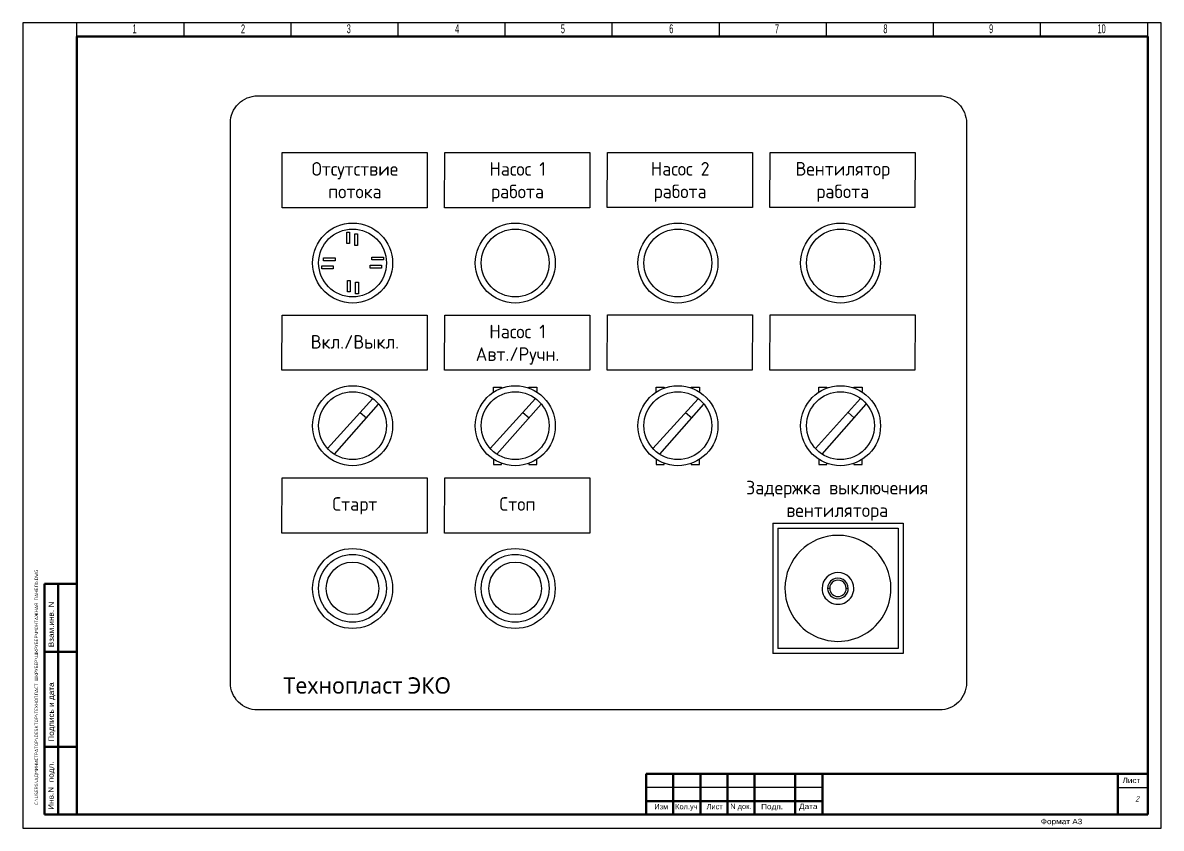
# Model space of a CAD drawing. Extents: x -20 to 1437, y -5898 to 436.
# Drawn here: x -20 to 400, y -5 to 292 of the extents above; entities that cross this region are included whole.
import ezdxf
from ezdxf.enums import TextEntityAlignment as Align

# ---------------------------------------------------------------- set-up
doc = ezdxf.new("R2010")
doc.units = 0
doc.linetypes.add('Caddy_Solid', pattern=[0])
for name, color, linetype in [('100', 7, 'Continuous'), ('HIDDEN', 7, 'Continuous'), ('layer 1', 7, 'Continuous'), ('SYMS', 7, 'Continuous'), ('THICK', 7, 'Continuous'), ('TITLE', 7, 'Continuous')]:
    doc.layers.add(name, color=color, linetype=linetype)
doc.styles.add('Caddy_Vectorfont1n', font='arial.ttf', dxfattribs={"width": 1.1})
doc.styles.add('Caddy_Vectorfont1p', font='arial.ttf', dxfattribs={"width": 0.9})
doc.styles.add('ITALIC', font='ITALIC')
doc.styles.add('SIMPLEX', font='simplex')

# ---------------------------------------------------------------- blocks, each defined once
blk = doc.blocks.new('wd_tb')
at = {"layer": 'TITLE', "color": 1, "style": 'ITALIC'}
for tag, p in [('DWG#', (377.5, 6.5)), ('TITLE#1', (133.27, -3.8)), ('TITLE#2', (163.84, -3.8)), ('TITLE#3', (197.71, -3.8))]:
    blk.add_attdef(tag, text='', height=2, dxfattribs=at).set_placement(p, align=Align.CENTER)
at = {"layer": 'TITLE', "color": 1, "style": 'SIMPLEX'}
blk.add_attdef('CAD#', (-14.33, 3.62), '', height=1.25, rotation=90, dxfattribs=at)
at = {"layer": 'TITLE', "color": 1}
for tag, p, height, style in [('JOB#', (277.8, 5.56), 2, 'ITALIC'), ('ENGINEER', (9.37, -2.98), 1.25, 'ITALIC'), ('CHKDBY', (40.35, -2.98), 1.25, 'ITALIC'), ('DRAWNBY', (70.5, -3.39), 1.25, 'ITALIC'), ('DATE', (98.17, -3.8), 1.25, 'SIMPLEX'), ('SHTS', (385.36, -3.42), 2, 'ITALIC')]:
    blk.add_attdef(tag, p, '', height=height, dxfattribs=dict(at, style=style))
at = {"layer": 'TITLE', "color": 1, "style": 'ITALIC'}
blk.add_attdef('SH#', text='', height=2, dxfattribs=at).set_placement((391.86, 4.83), align=Align.RIGHT)
at = {"layer": 'TITLE', "color": 7, "flags": 9}
blk.add_attdef('WD_TB', (-0.02, 0.56), '', height=1.57, dxfattribs=at)
at = {"layer": 'TITLE', "color": 1, "style": 'ITALIC', "flags": 3}
blk.add_attdef('TITLE#4', text='', height=2, dxfattribs=at).set_placement((230.75, -4.22), align=Align.CENTER)
blk = doc.blocks.new('*U54')
at = {"layer": 'SYMS'}
for points in [[(3.76, 5.26), (4.79, 5.26), (4.79, 1.01), (3.76, 1.01)], [(-4.79, -5.26), (-4.79, -4.23), (-0.54, -4.23), (-0.54, -5.26)]]:
    blk.add_lwpolyline(points, close=True, dxfattribs=at)
blk = doc.blocks.new('*U55')
at = {"layer": 'SYMS', "color": 0, "linetype": 'ByBlock', "lineweight": -2, "transparency": 16777216}
blk.add_blockref('*U54', (1204.55, 242.6), dxfattribs=at)
for p, rotation in [((1216.56, 242.4), 270.0000000000001), ((1204.35, 230.59), 89.99999999999999), ((1216.36, 230.39), 180)]:
    blk.add_blockref('*U54', p, dxfattribs=dict(at, rotation=rotation))

msp = doc.modelspace()

# ---------------------------------------------------------------- linework, layer by layer
at = {"linetype": 'Caddy_Solid', "lineweight": 25}
for p, q in [((0, 287), (0, 292)), ((39.5, 287), (39.5, 292)), ((79, 287), (79, 292)), ((118.5, 287), (118.5, 292)), ((158, 287), (158, 292)), ((197.5, 287), (197.5, 292)), ((237, 287), (237, 292)), ((276.5, 287), (276.5, 292)), ((316, 287), (316, 292)), ((355.5, 287), (355.5, 292)), ((395, 287), (395, 292))]:
    msp.add_line(p, q, dxfattribs=at)
at = {"lineweight": 30}
for centre in [(101.688, 203.396), (161.688, 203.396), (221.688, 203.396), (281.688, 203.396), (101.688, 143.396), (161.688, 143.396), (221.688, 143.396), (281.688, 143.396), (101.668, 83.396), (161.668, 83.396)]:
    msp.add_circle(centre, 14.75, dxfattribs=at)
at = {"layer": '100', "linetype": 'Caddy_Solid', "lineweight": 50}
for p, q in [((0, 286.939), (395, 286.939)), ((0, 286.939), (0, 0)), ((395, 286.939), (395, 0)), ((-12, 0.06), (-12, 85.06)), ((-12, 85.06), (0, 85.06)), ((-7, 85.06), (-7, 0.06)), ((-12, 60), (0, 60)), ((-12, 25.06), (0, 25.06)), ((210, 15), (395, 15)), ((210, 0), (210, 15)), ((220, 0), (220, 15)), ((230, 0), (230, 15)), ((240, 0), (240, 15)), ((250, 0), (250, 15)), ((265, 0), (265, 15)), ((275, 0), (275, 15)), ((384, 0), (384, 15)), ((210, 5), (275, 5)), ((395, 0), (-12, 0))]:
    msp.add_line(p, q, dxfattribs=at)
at = {"layer": '100', "linetype": 'Caddy_Solid', "lineweight": 25}
for p, q in [((275, 10), (210, 10)), ((384, 10), (395, 10))]:
    msp.add_line(p, q, dxfattribs=at)
at = {"layer": 'HIDDEN'}
for p, q in [((256.736, 107.442), (256.736, 107.442)), ((258.514, 105.664), (302.964, 105.664)), ((258.514, 105.664), (258.514, 105.664)), ((258.514, 105.664), (258.514, 61.214)), ((258.539, 105.638), (258.539, 105.638)), ((258.539, 105.638), (258.539, 61.239)), ((258.539, 105.638), (302.938, 105.638)), ((302.938, 105.638), (302.938, 105.638)), ((302.938, 105.638), (302.938, 61.239)), ((302.964, 105.664), (302.964, 105.664)), ((302.964, 105.664), (302.964, 61.214)), ((304.742, 107.442), (304.742, 107.442)), ((261.181, 83.439), (261.181, 83.439)), ((274.871, 83.439), (274.871, 83.439)), ((277.691, 83.439), (276.929, 83.439)), ((276.929, 83.439), (276.929, 83.439)), ((284.549, 83.439), (283.787, 83.439)), ((284.549, 83.439), (284.549, 83.439)), ((286.606, 83.439), (286.606, 83.439)), ((300.297, 83.439), (300.297, 83.439)), ((256.736, 59.436), (256.736, 59.436)), ((302.964, 61.214), (258.514, 61.214)), ((258.514, 61.214), (258.514, 61.214)), ((258.539, 61.239), (258.539, 61.239)), ((302.938, 61.239), (258.539, 61.239)), ((302.938, 61.239), (302.938, 61.239)), ((302.964, 61.214), (302.964, 61.214)), ((304.742, 59.436), (304.742, 59.436))]:
    msp.add_line(p, q, dxfattribs=at)
for radius, start, end in [(3.81, 0, 180.00002), (3.048, 0, 180.00002), (3.81, 180.00002, 0), (3.048, 180.00002, 0)]:
    msp.add_arc((280.739, 83.439), radius, start, end, dxfattribs=at)
at = {"layer": 'layer 1', "lineweight": 30}
for points, knots in [([(101.667, 190.926), (108.577, 190.926), (114.18, 196.529), (114.18, 203.439), (114.18, 203.439), (114.18, 210.348), (108.577, 215.951), (101.667, 215.951), (101.667, 215.951), (94.758, 215.951), (89.156, 210.348), (89.156, 203.439), (89.156, 203.439), (89.156, 196.529), (94.758, 190.926), (101.667, 190.926), (101.667, 190.926), (101.667, 190.926), (101.667, 190.926), (101.667, 190.926)], [0, 0, 0, 0, 0.2, 0.2, 0.2, 0.2, 0.4, 0.4, 0.4, 0.4, 0.6, 0.6, 0.6, 0.6, 0.8, 0.8, 0.8, 0.8, 1, 1, 1, 1]), ([(161.667, 190.926), (168.577, 190.926), (174.18, 196.529), (174.18, 203.439), (174.18, 203.439), (174.18, 210.348), (168.577, 215.951), (161.667, 215.951), (161.667, 215.951), (154.758, 215.951), (149.156, 210.348), (149.156, 203.439), (149.156, 203.439), (149.156, 196.529), (154.758, 190.926), (161.667, 190.926), (161.667, 190.926), (161.667, 190.926), (161.667, 190.926), (161.667, 190.926)], [0, 0, 0, 0, 0.2, 0.2, 0.2, 0.2, 0.4, 0.4, 0.4, 0.4, 0.6, 0.6, 0.6, 0.6, 0.8, 0.8, 0.8, 0.8, 1, 1, 1, 1]), ([(221.667, 190.926), (228.577, 190.926), (234.18, 196.529), (234.18, 203.439), (234.18, 203.439), (234.18, 210.348), (228.577, 215.951), (221.667, 215.951), (221.667, 215.951), (214.758, 215.951), (209.156, 210.348), (209.156, 203.439), (209.156, 203.439), (209.156, 196.529), (214.758, 190.926), (221.667, 190.926), (221.667, 190.926), (221.667, 190.926), (221.667, 190.926), (221.667, 190.926)], [0, 0, 0, 0, 0.2, 0.2, 0.2, 0.2, 0.4, 0.4, 0.4, 0.4, 0.6, 0.6, 0.6, 0.6, 0.8, 0.8, 0.8, 0.8, 1, 1, 1, 1]), ([(281.667, 190.926), (288.577, 190.926), (294.18, 196.529), (294.18, 203.439), (294.18, 203.439), (294.18, 210.348), (288.577, 215.951), (281.667, 215.951), (281.667, 215.951), (274.758, 215.951), (269.156, 210.348), (269.156, 203.439), (269.156, 203.439), (269.156, 196.529), (274.758, 190.926), (281.667, 190.926), (281.667, 190.926), (281.667, 190.926), (281.667, 190.926), (281.667, 190.926)], [0, 0, 0, 0, 0.2, 0.2, 0.2, 0.2, 0.4, 0.4, 0.4, 0.4, 0.6, 0.6, 0.6, 0.6, 0.8, 0.8, 0.8, 0.8, 1, 1, 1, 1]), ([(101.667, 130.926), (108.577, 130.926), (114.18, 136.529), (114.18, 143.439), (114.18, 143.439), (114.18, 150.348), (108.577, 155.951), (101.667, 155.951), (101.667, 155.951), (94.758, 155.951), (89.156, 150.348), (89.156, 143.439), (89.156, 143.439), (89.156, 136.529), (94.758, 130.926), (101.667, 130.926), (101.667, 130.926), (101.667, 130.926), (101.667, 130.926), (101.667, 130.926)], [0, 0, 0, 0, 0.2, 0.2, 0.2, 0.2, 0.4, 0.4, 0.4, 0.4, 0.6, 0.6, 0.6, 0.6, 0.8, 0.8, 0.8, 0.8, 1, 1, 1, 1]), ([(161.667, 130.926), (168.577, 130.926), (174.18, 136.529), (174.18, 143.439), (174.18, 143.439), (174.18, 150.348), (168.577, 155.951), (161.667, 155.951), (161.667, 155.951), (154.758, 155.951), (149.156, 150.348), (149.156, 143.439), (149.156, 143.439), (149.156, 136.529), (154.758, 130.926), (161.667, 130.926), (161.667, 130.926), (161.667, 130.926), (161.667, 130.926), (161.667, 130.926)], [0, 0, 0, 0, 0.2, 0.2, 0.2, 0.2, 0.4, 0.4, 0.4, 0.4, 0.6, 0.6, 0.6, 0.6, 0.8, 0.8, 0.8, 0.8, 1, 1, 1, 1]), ([(153.708, 155.801), (153.663, 155.943), (153.638, 156.094), (153.638, 156.252), (153.638, 156.252), (153.638, 156.252), (153.638, 157.62), (153.638, 157.62), (153.638, 157.62), (156.632, 157.62), (156.632, 157.62), (156.632, 157.62), (156.632, 157.62), (156.632, 157.462), (156.632, 157.253)], [0.79838678, 0.79838678, 0.79838678, 0.79838678, 0.83333333, 0.83333333, 0.83333333, 0.83333334, 1, 1, 1, 1.16666667, 1.16666667, 1.16666667, 1.16666668, 1.22338187, 1.22338187, 1.22338187, 1.22338187]), ([(166.645, 157.265), (166.645, 157.484), (166.645, 157.652), (166.645, 157.652), (166.645, 157.652), (169.639, 157.652), (169.639, 157.652), (169.639, 157.652), (169.639, 157.652), (169.639, 156.268), (169.639, 156.268), (169.639, 156.268), (169.639, 156.113), (169.616, 155.963), (169.573, 155.823)], [0.94192523, 0.94192523, 0.94192523, 0.94192523, 1, 1, 1, 1.16666667, 1.16666667, 1.16666667, 1.16666668, 1.33333333, 1.33333333, 1.33333333, 1.33333334, 1.36735949, 1.36735949, 1.36735949, 1.36735949]), ([(221.667, 130.926), (228.577, 130.926), (234.18, 136.529), (234.18, 143.439), (234.18, 143.439), (234.18, 150.348), (228.577, 155.951), (221.667, 155.951), (221.667, 155.951), (214.758, 155.951), (209.156, 150.348), (209.156, 143.439), (209.156, 143.439), (209.156, 136.529), (214.758, 130.926), (221.667, 130.926), (221.667, 130.926), (221.667, 130.926), (221.667, 130.926), (221.667, 130.926)], [0, 0, 0, 0, 0.2, 0.2, 0.2, 0.2, 0.4, 0.4, 0.4, 0.4, 0.6, 0.6, 0.6, 0.6, 0.8, 0.8, 0.8, 0.8, 1, 1, 1, 1]), ([(213.708, 155.801), (213.663, 155.943), (213.638, 156.094), (213.638, 156.252), (213.638, 156.252), (213.638, 156.252), (213.638, 157.62), (213.638, 157.62), (213.638, 157.62), (216.632, 157.62), (216.632, 157.62), (216.632, 157.62), (216.632, 157.62), (216.632, 157.462), (216.632, 157.253)], [0.79838678, 0.79838678, 0.79838678, 0.79838678, 0.83333333, 0.83333333, 0.83333333, 0.83333334, 1, 1, 1, 1.16666667, 1.16666667, 1.16666667, 1.16666668, 1.22338187, 1.22338187, 1.22338187, 1.22338187]), ([(226.645, 157.265), (226.645, 157.484), (226.645, 157.652), (226.645, 157.652), (226.645, 157.652), (229.639, 157.652), (229.639, 157.652), (229.639, 157.652), (229.639, 157.652), (229.639, 156.268), (229.639, 156.268), (229.639, 156.268), (229.639, 156.113), (229.616, 155.963), (229.573, 155.823)], [0.94192523, 0.94192523, 0.94192523, 0.94192523, 1, 1, 1, 1.16666667, 1.16666667, 1.16666667, 1.16666668, 1.33333333, 1.33333333, 1.33333333, 1.33333334, 1.36735949, 1.36735949, 1.36735949, 1.36735949]), ([(281.667, 130.926), (288.577, 130.926), (294.18, 136.529), (294.18, 143.439), (294.18, 143.439), (294.18, 150.348), (288.577, 155.951), (281.667, 155.951), (281.667, 155.951), (274.758, 155.951), (269.156, 150.348), (269.156, 143.439), (269.156, 143.439), (269.156, 136.529), (274.758, 130.926), (281.667, 130.926), (281.667, 130.926), (281.667, 130.926), (281.667, 130.926), (281.667, 130.926)], [0, 0, 0, 0, 0.2, 0.2, 0.2, 0.2, 0.4, 0.4, 0.4, 0.4, 0.6, 0.6, 0.6, 0.6, 0.8, 0.8, 0.8, 0.8, 1, 1, 1, 1]), ([(273.708, 155.801), (273.663, 155.943), (273.638, 156.094), (273.638, 156.252), (273.638, 156.252), (273.638, 156.252), (273.638, 157.62), (273.638, 157.62), (273.638, 157.62), (276.632, 157.62), (276.632, 157.62), (276.632, 157.62), (276.632, 157.62), (276.632, 157.462), (276.632, 157.253)], [0.79838678, 0.79838678, 0.79838678, 0.79838678, 0.83333333, 0.83333333, 0.83333333, 0.83333334, 1, 1, 1, 1.16666667, 1.16666667, 1.16666667, 1.16666668, 1.22338187, 1.22338187, 1.22338187, 1.22338187]), ([(286.645, 157.265), (286.645, 157.484), (286.645, 157.652), (286.645, 157.652), (286.645, 157.652), (289.639, 157.652), (289.639, 157.652), (289.639, 157.652), (289.639, 157.652), (289.639, 156.268), (289.639, 156.268), (289.639, 156.268), (289.639, 156.113), (289.616, 155.963), (289.573, 155.823)], [0.94192523, 0.94192523, 0.94192523, 0.94192523, 1, 1, 1, 1.16666667, 1.16666667, 1.16666667, 1.16666668, 1.33333333, 1.33333333, 1.33333333, 1.33333334, 1.36735949, 1.36735949, 1.36735949, 1.36735949]), ([(153.713, 130.989), (153.665, 130.843), (153.638, 130.686), (153.638, 130.523), (153.638, 130.523), (153.638, 130.523), (153.638, 129.155), (153.638, 129.155), (153.638, 129.155), (156.632, 129.155), (156.632, 129.155), (156.632, 129.155), (156.632, 129.155), (156.632, 129.323), (156.632, 129.54)], [0.79717894, 0.79717894, 0.79717894, 0.79717894, 0.83333333, 0.83333333, 0.83333333, 0.83333334, 1, 1, 1, 1.16666667, 1.16666667, 1.16666667, 1.16666668, 1.2249662, 1.2249662, 1.2249662, 1.2249662]), ([(166.645, 129.504), (166.645, 129.288), (166.645, 129.123), (166.645, 129.123), (166.645, 129.123), (169.639, 129.123), (169.639, 129.123), (169.639, 129.123), (169.639, 129.123), (169.639, 130.507), (169.639, 130.507), (169.639, 130.507), (169.639, 130.656), (169.618, 130.799), (169.578, 130.934)], [0.94242992, 0.94242992, 0.94242992, 0.94242992, 1, 1, 1, 1.16666667, 1.16666667, 1.16666667, 1.16666668, 1.33333333, 1.33333333, 1.33333333, 1.33333334, 1.36591549, 1.36591549, 1.36591549, 1.36591549]), ([(213.713, 130.989), (213.665, 130.843), (213.638, 130.686), (213.638, 130.523), (213.638, 130.523), (213.638, 130.523), (213.638, 129.155), (213.638, 129.155), (213.638, 129.155), (216.632, 129.155), (216.632, 129.155), (216.632, 129.155), (216.632, 129.155), (216.632, 129.323), (216.632, 129.54)], [0.79717894, 0.79717894, 0.79717894, 0.79717894, 0.83333333, 0.83333333, 0.83333333, 0.83333334, 1, 1, 1, 1.16666667, 1.16666667, 1.16666667, 1.16666668, 1.2249662, 1.2249662, 1.2249662, 1.2249662]), ([(226.645, 129.504), (226.645, 129.288), (226.645, 129.123), (226.645, 129.123), (226.645, 129.123), (229.639, 129.123), (229.639, 129.123), (229.639, 129.123), (229.639, 129.123), (229.639, 130.507), (229.639, 130.507), (229.639, 130.507), (229.639, 130.656), (229.618, 130.799), (229.578, 130.934)], [0.94242992, 0.94242992, 0.94242992, 0.94242992, 1, 1, 1, 1.16666667, 1.16666667, 1.16666667, 1.16666668, 1.33333333, 1.33333333, 1.33333333, 1.33333334, 1.36591549, 1.36591549, 1.36591549, 1.36591549]), ([(273.713, 130.989), (273.665, 130.843), (273.638, 130.686), (273.638, 130.523), (273.638, 130.523), (273.638, 130.523), (273.638, 129.155), (273.638, 129.155), (273.638, 129.155), (276.632, 129.155), (276.632, 129.155), (276.632, 129.155), (276.632, 129.155), (276.632, 129.323), (276.632, 129.54)], [0.79717894, 0.79717894, 0.79717894, 0.79717894, 0.83333333, 0.83333333, 0.83333333, 0.83333334, 1, 1, 1, 1.16666667, 1.16666667, 1.16666667, 1.16666668, 1.2249662, 1.2249662, 1.2249662, 1.2249662]), ([(286.645, 129.504), (286.645, 129.288), (286.645, 129.123), (286.645, 129.123), (286.645, 129.123), (289.639, 129.123), (289.639, 129.123), (289.639, 129.123), (289.639, 129.123), (289.639, 130.507), (289.639, 130.507), (289.639, 130.507), (289.639, 130.656), (289.618, 130.799), (289.578, 130.934)], [0.94242992, 0.94242992, 0.94242992, 0.94242992, 1, 1, 1, 1.16666667, 1.16666667, 1.16666667, 1.16666668, 1.33333333, 1.33333333, 1.33333333, 1.33333334, 1.36591549, 1.36591549, 1.36591549, 1.36591549]), ([(101.647, 70.926), (108.556, 70.926), (114.159, 76.529), (114.159, 83.439), (114.159, 83.439), (114.159, 90.348), (108.556, 95.951), (101.647, 95.951), (101.647, 95.951), (94.737, 95.951), (89.135, 90.348), (89.135, 83.439), (89.135, 83.439), (89.135, 76.529), (94.737, 70.926), (101.647, 70.926), (101.647, 70.926), (101.647, 70.926), (101.647, 70.926), (101.647, 70.926)], [0, 0, 0, 0, 0.2, 0.2, 0.2, 0.2, 0.4, 0.4, 0.4, 0.4, 0.6, 0.6, 0.6, 0.6, 0.8, 0.8, 0.8, 0.8, 1, 1, 1, 1]), ([(161.647, 70.926), (168.556, 70.926), (174.159, 76.529), (174.159, 83.439), (174.159, 83.439), (174.159, 90.348), (168.556, 95.951), (161.647, 95.951), (161.647, 95.951), (154.737, 95.951), (149.135, 90.348), (149.135, 83.439), (149.135, 83.439), (149.135, 76.529), (154.737, 70.926), (161.647, 70.926), (161.647, 70.926), (161.647, 70.926), (161.647, 70.926), (161.647, 70.926)], [0, 0, 0, 0, 0.2, 0.2, 0.2, 0.2, 0.4, 0.4, 0.4, 0.4, 0.6, 0.6, 0.6, 0.6, 0.8, 0.8, 0.8, 0.8, 1, 1, 1, 1])]:
    msp.add_open_spline(points, degree=3, knots=knots, dxfattribs=at)
at = {"layer": 'SYMS'}
for p, q in [((92.427, 135.003), (109.114, 153.426)), ((94.95, 132.934), (111.206, 151.425)), ((152.427, 135.003), (169.114, 153.426)), ((154.95, 132.934), (171.206, 151.425)), ((212.448, 134.961), (229.135, 153.384)), ((214.971, 132.891), (231.227, 151.382)), ((272.427, 135.003), (289.114, 153.426)), ((274.95, 132.934), (291.206, 151.425)), ((104.521, 148.354), (106.769, 146.378)), ((164.521, 148.354), (166.769, 146.378)), ((224.541, 148.312), (226.79, 146.335)), ((284.521, 148.354), (286.769, 146.378))]:
    msp.add_line(p, q, dxfattribs=at)
for points in [[(-20, -5), (400, -5), (400, 292), (-20, 292)], [(75.716, 244.166), (129.246, 244.166), (129.175, 223.822), (75.645, 223.822)], [(135.716, 244.166), (189.246, 244.166), (189.175, 223.822), (135.645, 223.822)], [(195.696, 244.208), (249.225, 244.208), (249.154, 223.864), (195.625, 223.864)], [(255.696, 244.208), (309.225, 244.208), (309.154, 223.864), (255.625, 223.864)], [(75.696, 184.208), (129.225, 184.208), (129.154, 163.864), (75.625, 163.864)], [(135.696, 184.208), (189.225, 184.208), (189.154, 163.864), (135.625, 163.864)], [(195.675, 184.25), (249.204, 184.25), (249.134, 163.906), (195.604, 163.906)], [(255.675, 184.25), (309.204, 184.25), (309.134, 163.906), (255.604, 163.906)], [(75.696, 124.166), (129.225, 124.166), (129.154, 103.822), (75.625, 103.822)], [(135.696, 124.166), (189.225, 124.166), (189.154, 103.822), (135.625, 103.822)]]:
    msp.add_lwpolyline(points, close=True, dxfattribs=at)
msp.add_lwpolyline([(66.619, 265.064), (318.151, 265.064, -0.4142136), (328.151, 255.064), (328.151, 48.595, -0.4142136), (318.151, 38.595), (66.619, 38.595, -0.4142136), (56.619, 48.595), (56.619, 255.064, -0.4142136)], format="xyb", close=True, dxfattribs=at)
for centre in [(101.647, 83.439), (161.647, 83.439)]:
    msp.add_circle(centre, 9.69, dxfattribs=at)
at = {"layer": 'THICK'}
for p, q in [((256.736, 107.442), (304.742, 107.442)), ((256.736, 107.442), (256.736, 59.436)), ((304.742, 107.442), (304.742, 59.436)), ((304.742, 59.436), (256.736, 59.436))]:
    msp.add_line(p, q, dxfattribs=at)
for radius, start, end in [(19.558, 0, 179.99998), (5.867, 0, 179.99998), (19.558, 179.99998, 0), (5.867, 179.99998, 0)]:
    msp.add_arc((280.739, 83.439), radius, start, end, dxfattribs=at)

# ---------------------------------------------------------------- block references
at = {"layer": 'SYMS'}
msp.add_blockref('*U55', (-1108.786, -33.06), dxfattribs=at)
ref = msp.add_blockref('wd_tb', (0, 0), dxfattribs=at)
ref.add_attrib('CAD#', 'C:\\USERS\\АДМИНИСТРАТОР\\DESKTOP\\ТЕХНОПЛАСТ ШКРУБЕР\\ШКРУБЕР\\МОНТАЖНАЯ ПАНЕЛЬ.DWG', (-14.334, 3.619), dxfattribs={"layer": 'TITLE', "color": 1, "height": 1.25, "rotation": 90, "style": 'SIMPLEX'})
ref.add_attrib('SH#', '2', dxfattribs={"layer": 'TITLE', "color": 1, "height": 2, "style": 'ITALIC'}).set_placement((391.865, 4.833), align=Align.RIGHT)

# ---------------------------------------------------------------- texts
at = {"lineweight": 60, "style": 'Caddy_Vectorfont1p', "width": 0.54}
for s, p in [('1', (20.5, 288.1)), ('2', (60.5, 288.1)), ('3', (99.5, 288.16)), ('4', (139.5, 288.16)), ('5', (178.5, 288.16)), ('6', (218.5, 288.16)), ('7', (257.5, 288.16)), ('8', (297.5, 288.16)), ('9', (336.5, 288.16)), ('10', (376.5, 288.16))]:
    msp.add_text(s, height=3.275, dxfattribs=at).set_placement(p)
at = {"layer": '100', "lineweight": 25, "style": 'Caddy_Vectorfont1n', "width": 1.1}
for s, p in [('Взам.инв. N', (-8.539, 61.726)), ('Подпись и дата', (-8.532, 26.879)), ('Инв.N  подл.', (-8.629, 1.794))]:
    msp.add_text(s, height=1.965, rotation=90, dxfattribs=at).set_placement(p)
at = {"layer": '100', "lineweight": 25, "style": 'Caddy_Vectorfont1n'}
for s, width, p in [('Лист', 1.1, (385.7, 11.639)), ('Изм', 0.913, (212.987, 1.973)), ('Кол.уч', 0.913, (220.685, 1.988)), ('Лист', 0.913, (232.287, 1.973)), ('N док.', 0.913, (241.005, 2.083)), ('Подп.', 1.1, (252.387, 1.986)), ('Дата', 1.1, (266.403, 2.078)), ('Формат А3', 1.1, (355.565, -3.505))]:
    msp.add_text(s, height=1.965, dxfattribs=dict(at, width=width)).set_placement(p)
at = {"layer": 'SYMS', "attachment_point": 1}
for s, width, heights, insert, char_height in [('\\pxqc;{\\fGOST Common|b0|i0|c204|p34;Отсутствие \\Pпотока}', 62.00574, [14.939], (71.534, 240.611), 5), ('\\pxqc;{\\fGOST Common|b0|i0|c204|p34;Насос 1\\Pработа}', 62.00574, [14.939], (131.534, 240.611), 5), ('\\pxqc;{\\fGOST Common|b0|i0|c204|p34;Насос 2\\Pработа}', 62.00574, [14.939], (191.513, 240.654), 5), ('\\pxqc;{\\fGOST Common|b0|i0|c204|p34;Вентилятор\\Pработа}', 62.00574, [14.939], (251.513, 240.654), 5), ('\\pxqc;{\\fGOST Common|b0|i0|c204|p34;Насос 1\\PАвт.\\fGOST Common|b0|i0|c0|p34;/\\fGOST Common|b0|i0|c204|p34;Ручн.}', 62.00574, [14.939], (131.513, 180.654), 5), ('\\pxqc;{\\fGOST Common|b0|i0|c204|p34;Вкл.\\fGOST Common|b0|i0|c0|p34;/\\fGOST Common|b0|i0|c204|p34;Выкл.}', 62.00574, [14.939], (71.513, 176.837), 5), ('\\pxqc;{\\fGOST Common|b0|i0|c204|p34;Задержка выключения \\Pвентилятора}', 121.02852, [19.515], (219.955, 123.095), 5), ('\\pxqc;{\\fGOST Common|b0|i0|c204|p34;Старт}', 62.00574, [14.939], (71.513, 117.058), 5), ('\\pxqc;{\\fGOST Common|b0|i0|c204|p34;Стоп}', 62.00574, [14.939], (131.513, 117.058), 5), ('{\\f@Malgun Gothic|b0|i0|c204|p34;Технопласт ЭКО}', 109.79893, [0], (76.205, 50.637), 6)]:
    msp.add_mtext_dynamic_manual_height_columns(s, width=width, gutter_width=12.5, heights=heights, dxfattribs=dict(at, insert=insert, char_height=char_height))

doc.saveas('drawing.dxf')
